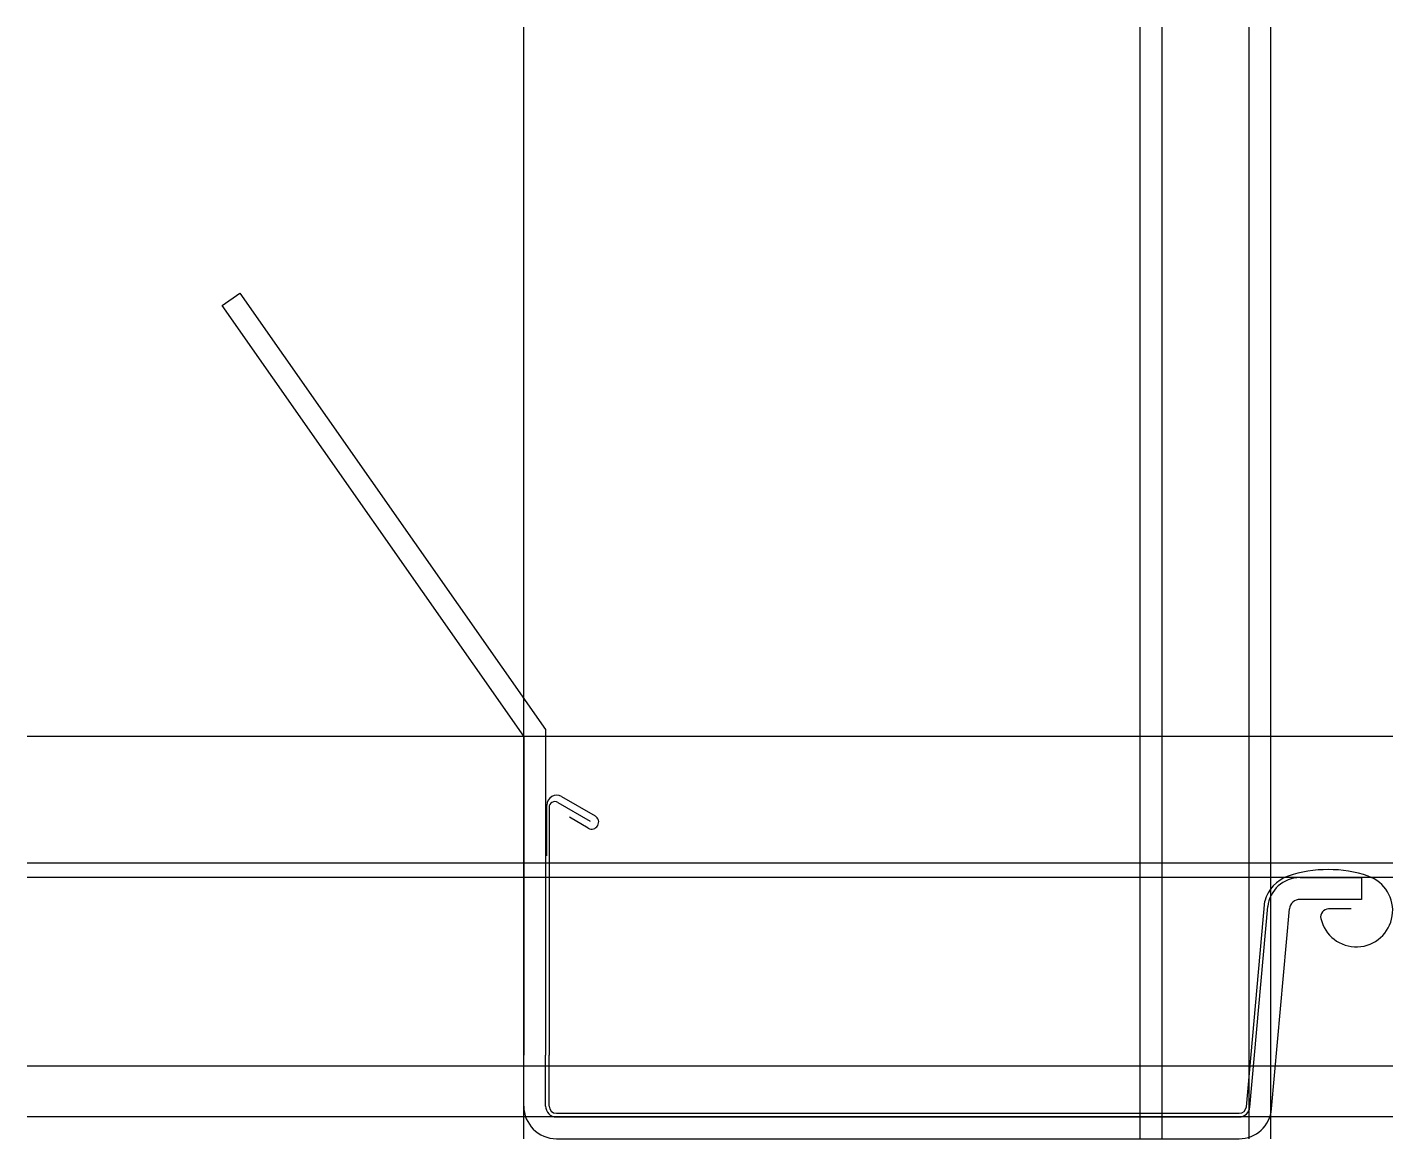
# Model space of a CAD drawing. Extents: x -137 to 240, y -111 to 196.
import ezdxf

# ---------------------------------------------------------------- set-up
doc = ezdxf.new("R2010")
doc.units = 0
doc.layers.get('0').update_dxf_attribs({"linetype": 'CONTINUOUS'})

msp = doc.modelspace()

# ---------------------------------------------------------------- linework, layer by layer
at = {"linetype": 'CONTINUOUS'}
for p, q in [((0, -111), (0, 195.5)), ((170, -111), (170, 195.5)), ((176, -111), (176, 195.5)), ((200, -111), (200, 195.5)), ((206, -111), (206, 195.5)), ((-83.17, 118.78), (-78.25, 122.22)), ((-78.25, 122.22), (6, 1.89)), ((0, 0), (-83.17, 118.78)), ((-136.89, 0), (239.59, 0)), ((0, 0), (0, -88)), ((6, 1.89), (6, -88)), ((9.38, -18.24), (18.34, -23.41)), ((10.45, -16.64), (19.7, -21.98)), ((6.36, -33.02), (6.36, -19)), ((6.98, -19.63), (6.98, -88)), ((17.77, -25.37), (12.57, -22.37)), ((239.59, -35), (-136.89, -35)), ((239.59, -39), (-136.89, -39)), ((214.05, -39), (231, -39)), ((231, -39), (231, -45)), ((231, -45), (214.05, -45)), ((199.27, -102.18), (204.3, -45.49)), ((200.24, -102.26), (205.14, -47.01)), ((206.22, -102.79), (211.11, -47.61)), ((228.18, -47.65), (221.89, -47.65)), ((0, -102), (0, -88)), ((6, -102), (6, -88)), ((7, -102), (7, -88)), ((239.59, -91), (-136.89, -91)), ((239.59, -105), (-136.89, -105)), ((9, -104), (197.25, -104)), ((9, -105), (197.25, -105)), ((9, -111), (197.25, -111))]:
    msp.add_line(p, q, dxfattribs=at)
for centre, radius, start, end in [((9.09, -19.01), 2.73, 60.1209, 179.8505), ((8.58, -19.63), 1.6, 59.9998, 180.1562), ((18.73, -23.65), 1.93, 329.1501, 59.9338), ((18.72, -23.73), 1.9, 239.8656, 331.2728), ((221.81, -71.33), 34.55, 71.3388, 108.6612), ((213.96, -48.07), 10, 108.6651, 165.0245), ((214.05, -47.96), 8.96, 89.9968, 173.9137), ((229.56, -48.07), 10.03, 192.7333, 70.7508), ((214.05, -47.96), 2.96, 89.9852, 173.2093), ((221.89, -49.81), 2.16, 89.9535, 192.5677), ((9, -102), 9, 180, 270), ((9, -102), 3, 180, 270), ((9, -102), 2, 180, 270), ((197.26, -102), 2, 269.7675, 354.8369), ((197.25, -102), 3, 269.9754, 355.0281), ((197.25, -102), 9, 269.9698, 354.9642)]:
    msp.add_arc(centre, radius, start, end, dxfattribs=at)

doc.saveas('drawing.dxf')
